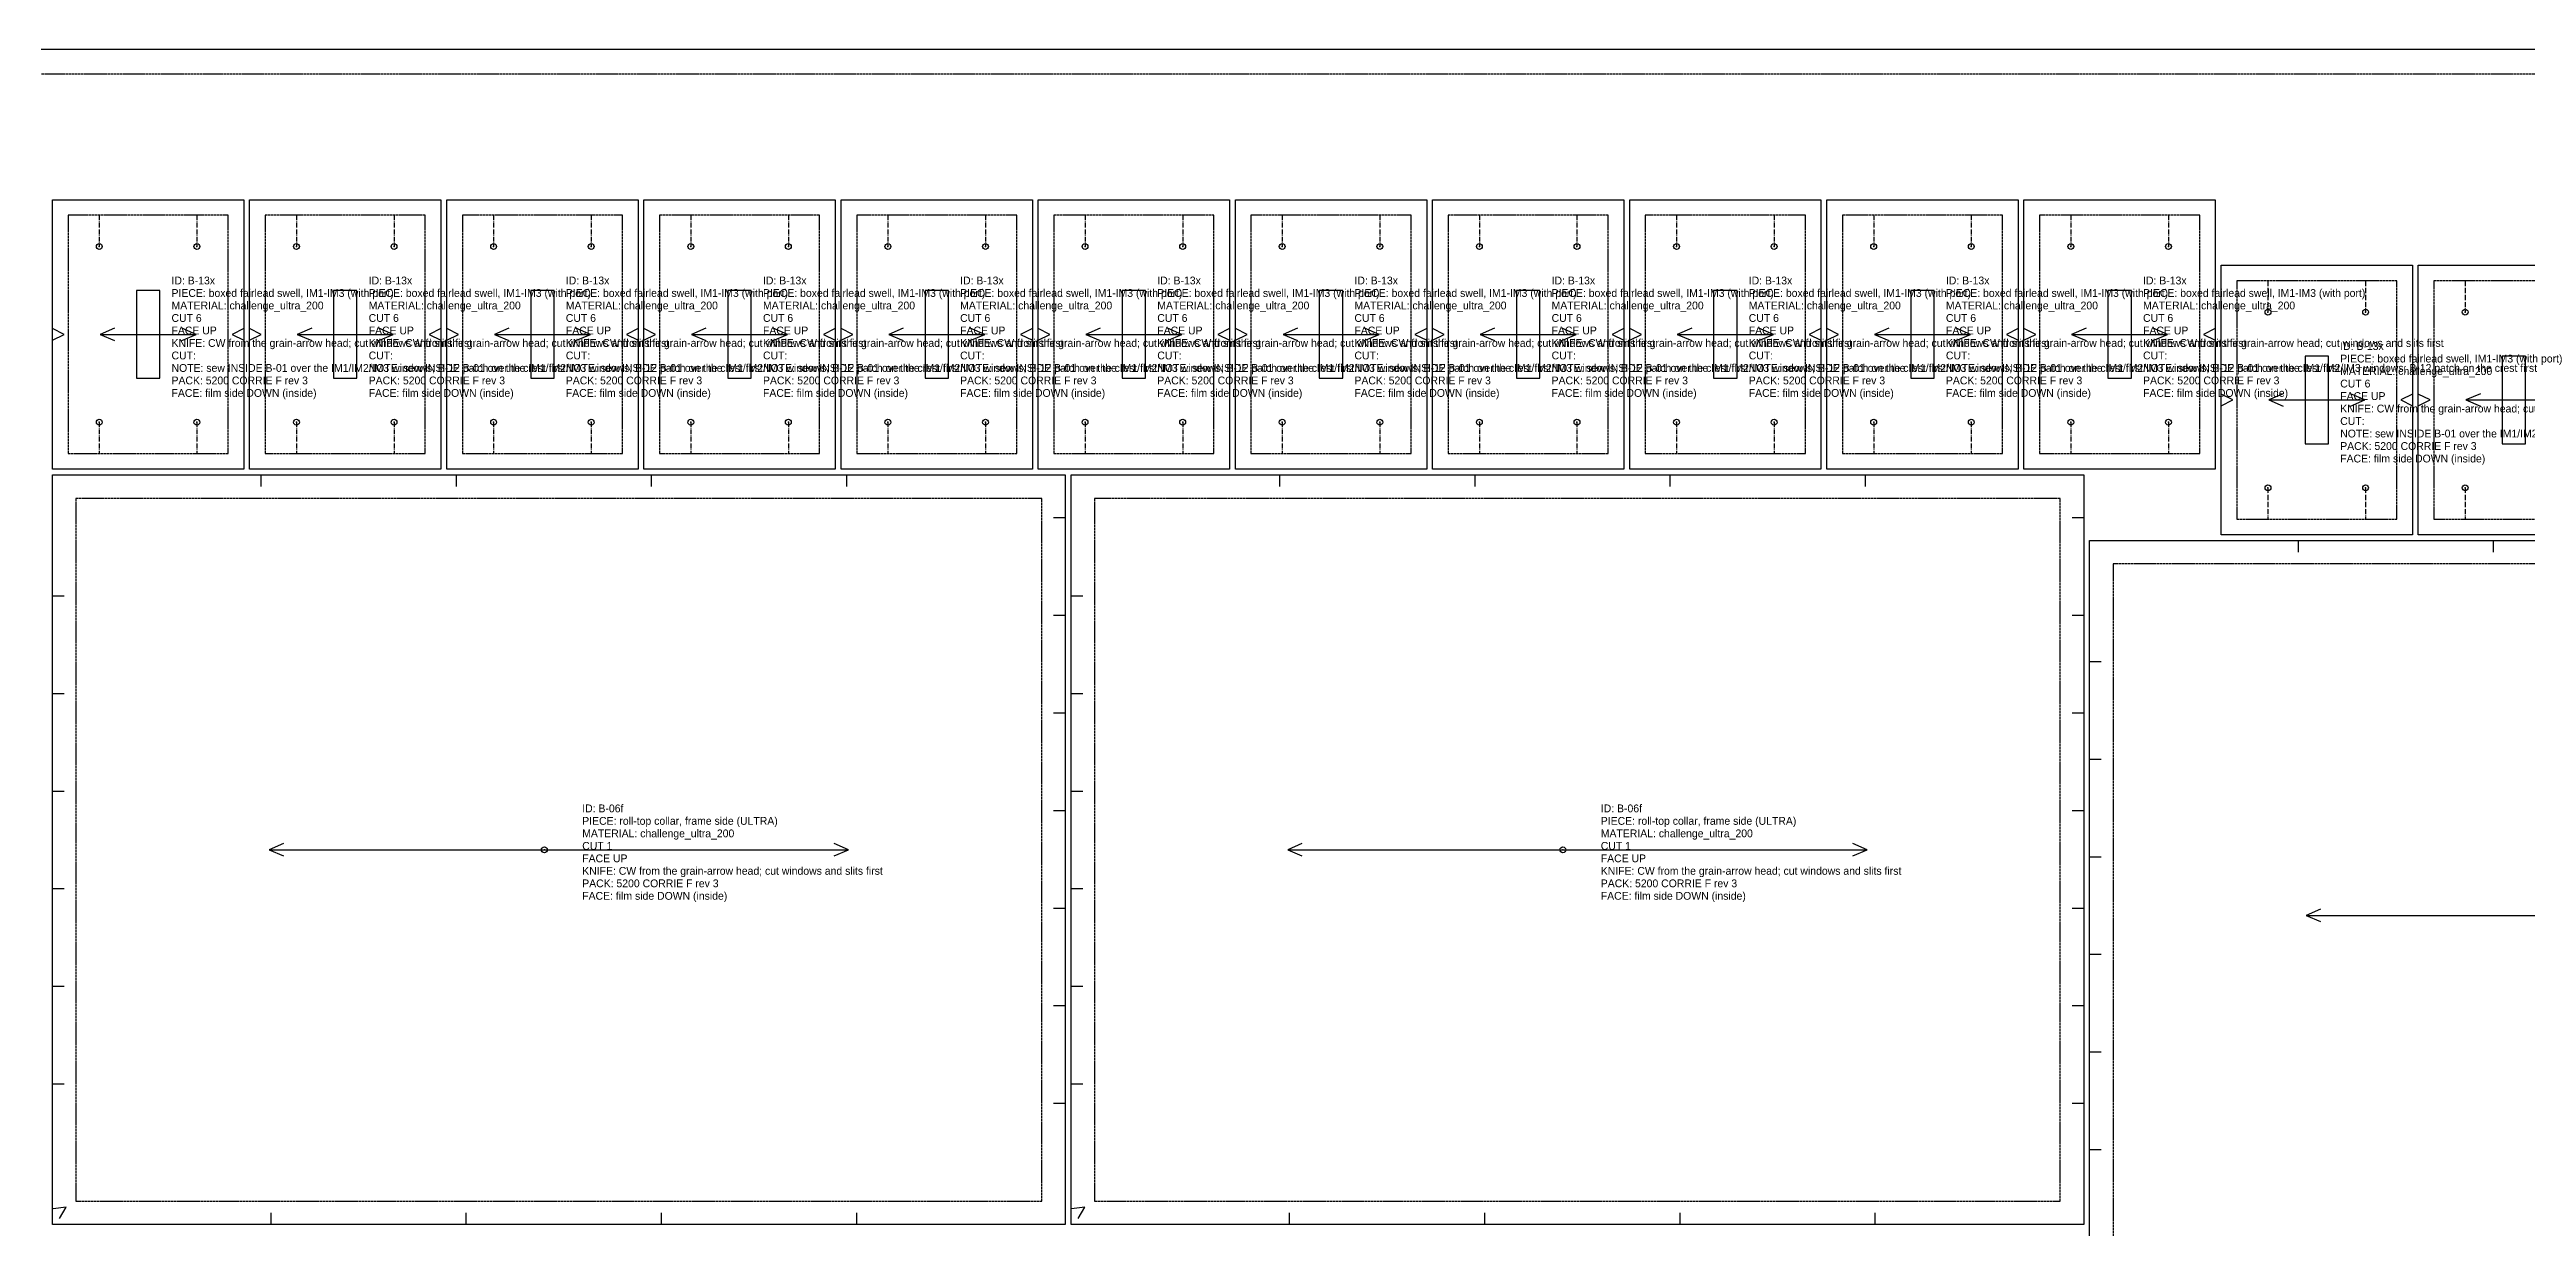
# Model space of a CAD drawing. Header units: millimetres. Extents: x 0 to 4891, y -22 to 1422.
# Drawn here: x 2237 to 3505, y 819 to 1422 of the extents above; entities that cross this region are included whole.
import ezdxf

# ---------------------------------------------------------------- set-up
doc = ezdxf.new("R2010")
doc.units = ezdxf.units.MM
doc.linetypes.add('DASHDOT', pattern=[3.556, 2.54, -0.508, 0, -0.508])
doc.linetypes.add('DASHED', pattern=[1.524, 1.27, -0.254])
for name, color, linetype in [('CUT', 7, 'Continuous'), ('DRILL', 4, 'Continuous'), ('GRAIN', 5, 'Continuous'), ('INTERNAL', 6, 'Continuous'), ('NOTCH', 1, 'Continuous'), ('SEW', 3, 'Continuous'), ('TEXT', 2, 'Continuous')]:
    doc.layers.add(name, color=color, linetype=linetype)

msp = doc.modelspace()

# ---------------------------------------------------------------- linework, layer by layer
at = {"layer": 'CUT'}
for points in [[(2238, 1345.1), (2336, 1345.1), (2336, 1207.1), (2238, 1207.1)], [(2339, 1345.1), (2437, 1345.1), (2437, 1207.1), (2339, 1207.1)], [(2440, 1345.1), (2538, 1345.1), (2538, 1207.1), (2440, 1207.1)], [(2541, 1345.1), (2639, 1345.1), (2639, 1207.1), (2541, 1207.1)], [(2642, 1345.1), (2740, 1345.1), (2740, 1207.1), (2642, 1207.1)], [(2743, 1345.1), (2841, 1345.1), (2841, 1207.1), (2743, 1207.1)], [(2844, 1345.1), (2942, 1345.1), (2942, 1207.1), (2844, 1207.1)], [(2945, 1345.1), (3043, 1345.1), (3043, 1207.1), (2945, 1207.1)], [(3046, 1345.1), (3144, 1345.1), (3144, 1207.1), (3046, 1207.1)], [(3147, 1345.1), (3245, 1345.1), (3245, 1207.1), (3147, 1207.1)], [(3248, 1345.1), (3346, 1345.1), (3346, 1207.1), (3248, 1207.1)], [(3349, 1311.5), (3447, 1311.5), (3447, 1173.5), (3349, 1173.5)], [(3450, 1311.5), (3548, 1311.5), (3548, 1173.5), (3450, 1173.5)], [(2238, 1204.1), (2756.8, 1204.1), (2756.8, 820.1), (2238, 820.1)], [(2759.8, 1204.1), (3278.6, 1204.1), (3278.6, 820.1), (2759.8, 820.1)], [(3281.6, 1170.5), (3800.4, 1170.5), (3800.4, 786.5), (3281.6, 786.5)]]:
    msp.add_lwpolyline(points, close=True, dxfattribs=at)
at = {"layer": 'DRILL'}
for centre in [(2262, 1321.1), (2312, 1321.1), (2363, 1321.1), (2413, 1321.1), (2464, 1321.1), (2514, 1321.1), (2565, 1321.1), (2615, 1321.1), (2666, 1321.1), (2716, 1321.1), (2767, 1321.1), (2817, 1321.1), (2868, 1321.1), (2918, 1321.1), (2969, 1321.1), (3019, 1321.1), (3070, 1321.1), (3120, 1321.1), (3171, 1321.1), (3221, 1321.1), (3272, 1321.1), (3322, 1321.1), (3373, 1287.5), (3423, 1287.5), (3474, 1287.5), (2262, 1231.1), (2312, 1231.1), (2363, 1231.1), (2413, 1231.1), (2464, 1231.1), (2514, 1231.1), (2565, 1231.1), (2615, 1231.1), (2666, 1231.1), (2716, 1231.1), (2767, 1231.1), (2817, 1231.1), (2868, 1231.1), (2918, 1231.1), (2969, 1231.1), (3019, 1231.1), (3070, 1231.1), (3120, 1231.1), (3171, 1231.1), (3221, 1231.1), (3272, 1231.1), (3322, 1231.1), (3373, 1197.5), (3423, 1197.5), (3474, 1197.5), (2490, 1012.1), (3011.8, 1012.1)]:
    msp.add_circle(centre, 1.5, dxfattribs=at)
for p in [(2262, 1321.1), (2312, 1321.1), (2363, 1321.1), (2413, 1321.1), (2464, 1321.1), (2514, 1321.1), (2565, 1321.1), (2615, 1321.1), (2666, 1321.1), (2716, 1321.1), (2767, 1321.1), (2817, 1321.1), (2868, 1321.1), (2918, 1321.1), (2969, 1321.1), (3019, 1321.1), (3070, 1321.1), (3120, 1321.1), (3171, 1321.1), (3221, 1321.1), (3272, 1321.1), (3322, 1321.1), (3373, 1287.5), (3423, 1287.5), (3474, 1287.5), (2262, 1231.1), (2312, 1231.1), (2363, 1231.1), (2413, 1231.1), (2464, 1231.1), (2514, 1231.1), (2565, 1231.1), (2615, 1231.1), (2666, 1231.1), (2716, 1231.1), (2767, 1231.1), (2817, 1231.1), (2868, 1231.1), (2918, 1231.1), (2969, 1231.1), (3019, 1231.1), (3070, 1231.1), (3120, 1231.1), (3171, 1231.1), (3221, 1231.1), (3272, 1231.1), (3322, 1231.1), (3373, 1197.5), (3423, 1197.5), (3474, 1197.5), (2490, 1012.1), (3011.8, 1012.1)]:
    msp.add_point(p, dxfattribs=at)
at = {"layer": 'GRAIN'}
for points in [[(2269.8, 1279.3), (2262.4, 1276.1), (2269.8, 1273)], [(2262.4, 1276.1), (2311.6, 1276.1)], [(2304.2, 1273), (2311.6, 1276.1), (2304.2, 1279.3)], [(2370.8, 1279.3), (2363.4, 1276.1), (2370.8, 1273)], [(2363.4, 1276.1), (2412.6, 1276.1)], [(2405.2, 1273), (2412.6, 1276.1), (2405.2, 1279.3)], [(2471.8, 1279.3), (2464.4, 1276.1), (2471.8, 1273)], [(2464.4, 1276.1), (2513.6, 1276.1)], [(2506.2, 1273), (2513.6, 1276.1), (2506.2, 1279.3)], [(2572.8, 1279.3), (2565.4, 1276.1), (2572.8, 1273)], [(2565.4, 1276.1), (2614.6, 1276.1)], [(2607.2, 1273), (2614.6, 1276.1), (2607.2, 1279.3)], [(2673.8, 1279.3), (2666.4, 1276.1), (2673.8, 1273)], [(2666.4, 1276.1), (2715.6, 1276.1)], [(2708.2, 1273), (2715.6, 1276.1), (2708.2, 1279.3)], [(2774.8, 1279.3), (2767.4, 1276.1), (2774.8, 1273)], [(2767.4, 1276.1), (2816.6, 1276.1)], [(2809.2, 1273), (2816.6, 1276.1), (2809.2, 1279.3)], [(2875.8, 1279.3), (2868.4, 1276.1), (2875.8, 1273)], [(2868.4, 1276.1), (2917.6, 1276.1)], [(2910.2, 1273), (2917.6, 1276.1), (2910.2, 1279.3)], [(2976.8, 1279.3), (2969.4, 1276.1), (2976.8, 1273)], [(2969.4, 1276.1), (3018.6, 1276.1)], [(3011.2, 1273), (3018.6, 1276.1), (3011.2, 1279.3)], [(3077.8, 1279.3), (3070.4, 1276.1), (3077.8, 1273)], [(3070.4, 1276.1), (3119.6, 1276.1)], [(3112.2, 1273), (3119.6, 1276.1), (3112.2, 1279.3)], [(3178.8, 1279.3), (3171.4, 1276.1), (3178.8, 1273)], [(3171.4, 1276.1), (3220.6, 1276.1)], [(3213.2, 1273), (3220.6, 1276.1), (3213.2, 1279.3)], [(3279.8, 1279.3), (3272.4, 1276.1), (3279.8, 1273)], [(3272.4, 1276.1), (3321.6, 1276.1)], [(3314.2, 1273), (3321.6, 1276.1), (3314.2, 1279.3)], [(3380.8, 1245.6), (3373.4, 1242.5), (3380.8, 1239.4)], [(3415.2, 1239.4), (3422.6, 1242.5), (3415.2, 1245.6)], [(3481.8, 1245.6), (3474.4, 1242.5), (3481.8, 1239.4)], [(3373.4, 1242.5), (3422.6, 1242.5)], [(3474.4, 1242.5), (3523.6, 1242.5)], [(2356.3, 1015.3), (2349, 1012.1), (2356.3, 1009)], [(2638.5, 1009), (2645.8, 1012.1), (2638.5, 1015.3)], [(2878.1, 1015.3), (2870.8, 1012.1), (2878.1, 1009)], [(3160.3, 1009), (3167.6, 1012.1), (3160.3, 1015.3)], [(2349, 1012.1), (2645.8, 1012.1)], [(2870.8, 1012.1), (3167.6, 1012.1)], [(3399.9, 981.6), (3392.6, 978.5), (3399.9, 975.4)], [(3392.6, 978.5), (3689.4, 978.5)]]:
    msp.add_lwpolyline(points, dxfattribs=at)
at = {"layer": 'INTERNAL', "linetype": 'DASHDOT'}
for points in [[(2262, 1337.1), (2262, 1321.1)], [(2312, 1337.1), (2312, 1321.1)], [(2363, 1337.1), (2363, 1321.1)], [(2413, 1337.1), (2413, 1321.1)], [(2464, 1337.1), (2464, 1321.1)], [(2514, 1337.1), (2514, 1321.1)], [(2565, 1337.1), (2565, 1321.1)], [(2615, 1337.1), (2615, 1321.1)], [(2666, 1337.1), (2666, 1321.1)], [(2716, 1337.1), (2716, 1321.1)], [(2767, 1337.1), (2767, 1321.1)], [(2817, 1337.1), (2817, 1321.1)], [(2868, 1337.1), (2868, 1321.1)], [(2918, 1337.1), (2918, 1321.1)], [(2969, 1337.1), (2969, 1321.1)], [(3019, 1337.1), (3019, 1321.1)], [(3070, 1337.1), (3070, 1321.1)], [(3120, 1337.1), (3120, 1321.1)], [(3171, 1337.1), (3171, 1321.1)], [(3221, 1337.1), (3221, 1321.1)], [(3272, 1337.1), (3272, 1321.1)], [(3322, 1337.1), (3322, 1321.1)], [(3373, 1303.5), (3373, 1287.5)], [(3423, 1303.5), (3423, 1287.5)], [(3474, 1303.5), (3474, 1287.5)], [(2262, 1231.1), (2262, 1215.1)], [(2312, 1231.1), (2312, 1215.1)], [(2363, 1231.1), (2363, 1215.1)], [(2413, 1231.1), (2413, 1215.1)], [(2464, 1231.1), (2464, 1215.1)], [(2514, 1231.1), (2514, 1215.1)], [(2565, 1231.1), (2565, 1215.1)], [(2615, 1231.1), (2615, 1215.1)], [(2666, 1231.1), (2666, 1215.1)], [(2716, 1231.1), (2716, 1215.1)], [(2767, 1231.1), (2767, 1215.1)], [(2817, 1231.1), (2817, 1215.1)], [(2868, 1231.1), (2868, 1215.1)], [(2918, 1231.1), (2918, 1215.1)], [(2969, 1231.1), (2969, 1215.1)], [(3019, 1231.1), (3019, 1215.1)], [(3070, 1231.1), (3070, 1215.1)], [(3120, 1231.1), (3120, 1215.1)], [(3171, 1231.1), (3171, 1215.1)], [(3221, 1231.1), (3221, 1215.1)], [(3272, 1231.1), (3272, 1215.1)], [(3322, 1231.1), (3322, 1215.1)], [(3373, 1197.5), (3373, 1181.5)], [(3423, 1197.5), (3423, 1181.5)], [(3474, 1197.5), (3474, 1181.5)]]:
    msp.add_lwpolyline(points, dxfattribs=at)
at = {"layer": 'INTERNAL', "linetype": 'CONTINUOUS'}
for points in [[(2281, 1298.6), (2281, 1253.6), (2293, 1253.6), (2293, 1298.6)], [(2382, 1298.6), (2382, 1253.6), (2394, 1253.6), (2394, 1298.6)], [(2483, 1298.6), (2483, 1253.6), (2495, 1253.6), (2495, 1298.6)], [(2584, 1298.6), (2584, 1253.6), (2596, 1253.6), (2596, 1298.6)], [(2685, 1298.6), (2685, 1253.6), (2697, 1253.6), (2697, 1298.6)], [(2786, 1298.6), (2786, 1253.6), (2798, 1253.6), (2798, 1298.6)], [(2887, 1298.6), (2887, 1253.6), (2899, 1253.6), (2899, 1298.6)], [(2988, 1298.6), (2988, 1253.6), (3000, 1253.6), (3000, 1298.6)], [(3089, 1298.6), (3089, 1253.6), (3101, 1253.6), (3101, 1298.6)], [(3190, 1298.6), (3190, 1253.6), (3202, 1253.6), (3202, 1298.6)], [(3291, 1298.6), (3291, 1253.6), (3303, 1253.6), (3303, 1298.6)], [(3392, 1265), (3392, 1220), (3404, 1220), (3404, 1265)], [(3493, 1265), (3493, 1220), (3505, 1220), (3505, 1265)]]:
    msp.add_lwpolyline(points, close=True, dxfattribs=at)
at = {"layer": 'NOTCH'}
for points in [[(2238, 1273.1), (2244, 1276.1), (2238, 1279.1)], [(2336, 1279.1), (2330, 1276.1), (2336, 1273.1)], [(2339, 1273.1), (2345, 1276.1), (2339, 1279.1)], [(2437, 1279.1), (2431, 1276.1), (2437, 1273.1)], [(2440, 1273.1), (2446, 1276.1), (2440, 1279.1)], [(2538, 1279.1), (2532, 1276.1), (2538, 1273.1)], [(2541, 1273.1), (2547, 1276.1), (2541, 1279.1)], [(2639, 1279.1), (2633, 1276.1), (2639, 1273.1)], [(2642, 1273.1), (2648, 1276.1), (2642, 1279.1)], [(2740, 1279.1), (2734, 1276.1), (2740, 1273.1)], [(2743, 1273.1), (2749, 1276.1), (2743, 1279.1)], [(2841, 1279.1), (2835, 1276.1), (2841, 1273.1)], [(2844, 1273.1), (2850, 1276.1), (2844, 1279.1)], [(2942, 1279.1), (2936, 1276.1), (2942, 1273.1)], [(2945, 1273.1), (2951, 1276.1), (2945, 1279.1)], [(3043, 1279.1), (3037, 1276.1), (3043, 1273.1)], [(3046, 1273.1), (3052, 1276.1), (3046, 1279.1)], [(3144, 1279.1), (3138, 1276.1), (3144, 1273.1)], [(3147, 1273.1), (3153, 1276.1), (3147, 1279.1)], [(3245, 1279.1), (3239, 1276.1), (3245, 1273.1)], [(3248, 1273.1), (3254, 1276.1), (3248, 1279.1)], [(3346, 1279.1), (3340, 1276.1), (3346, 1273.1)], [(3349, 1239.5), (3355, 1242.5), (3349, 1245.5)], [(3447, 1245.5), (3441, 1242.5), (3447, 1239.5)], [(3450, 1239.5), (3456, 1242.5), (3450, 1245.5)], [(2344.8, 1204.1), (2344.8, 1198.1)], [(2444.8, 1204.1), (2444.8, 1198.1)], [(2544.8, 1204.1), (2544.8, 1198.1)], [(2644.8, 1204.1), (2644.8, 1198.1)], [(2866.6, 1204.1), (2866.6, 1198.1)], [(2966.6, 1204.1), (2966.6, 1198.1)], [(3066.6, 1204.1), (3066.6, 1198.1)], [(3166.6, 1204.1), (3166.6, 1198.1)], [(2756.8, 1182.1), (2750.8, 1182.1)], [(3278.6, 1182.1), (3272.6, 1182.1)], [(3388.4, 1170.5), (3388.4, 1164.5)], [(3488.4, 1170.5), (3488.4, 1164.5)], [(2238, 1142.2), (2244, 1142.2)], [(2759.8, 1142.2), (2765.8, 1142.2)], [(2756.8, 1132.1), (2750.8, 1132.1)], [(3278.6, 1132.1), (3272.6, 1132.1)], [(3281.6, 1108.5), (3287.6, 1108.5)], [(2238, 1092.2), (2244, 1092.2)], [(2759.8, 1092.2), (2765.8, 1092.2)], [(2756.8, 1082.1), (2750.8, 1082.1)], [(3278.6, 1082.1), (3272.6, 1082.1)], [(3281.6, 1058.5), (3287.6, 1058.5)], [(2238, 1042.2), (2244, 1042.2)], [(2759.8, 1042.2), (2765.8, 1042.2)], [(2756.8, 1032.1), (2750.8, 1032.1)], [(3278.6, 1032.1), (3272.6, 1032.1)], [(3281.6, 1008.5), (3287.6, 1008.5)], [(2238, 992.2), (2244, 992.2)], [(2759.8, 992.2), (2765.8, 992.2)], [(2756.8, 982.1), (2750.8, 982.1)], [(3278.6, 982.1), (3272.6, 982.1)], [(3281.6, 958.6), (3287.6, 958.6)], [(2238, 942.2), (2244, 942.2)], [(2759.8, 942.2), (2765.8, 942.2)], [(2756.8, 932.1), (2750.8, 932.1)], [(3278.6, 932.1), (3272.6, 932.1)], [(3281.6, 908.6), (3287.6, 908.6)], [(2238, 892.2), (2244, 892.2)], [(2759.8, 892.2), (2765.8, 892.2)], [(2756.8, 882.1), (2750.8, 882.1)], [(3278.6, 882.1), (3272.6, 882.1)], [(3281.6, 858.6), (3287.6, 858.6)], [(2241.6, 823.2), (2245, 829), (2238.3, 828.2)], [(2350, 820.1), (2350, 826.1)], [(2450, 820.1), (2450, 826.1)], [(2550, 820.1), (2550, 826.1)], [(2650, 820.1), (2650, 826.1)], [(2763.4, 823.2), (2766.8, 829), (2760.1, 828.2)], [(2871.8, 820.1), (2871.8, 826.1)], [(2971.8, 820.1), (2971.8, 826.1)], [(3071.8, 820.1), (3071.8, 826.1)], [(3171.8, 820.1), (3171.8, 826.1)]]:
    msp.add_lwpolyline(points, dxfattribs=at)
at = {"layer": 'SEW', "linetype": 'DASHED'}
for points in [[(2246, 1337.1), (2246, 1215.1), (2328, 1215.1), (2328, 1337.1)], [(2347, 1337.1), (2347, 1215.1), (2429, 1215.1), (2429, 1337.1)], [(2448, 1337.1), (2448, 1215.1), (2530, 1215.1), (2530, 1337.1)], [(2549, 1337.1), (2549, 1215.1), (2631, 1215.1), (2631, 1337.1)], [(2650, 1337.1), (2650, 1215.1), (2732, 1215.1), (2732, 1337.1)], [(2751, 1337.1), (2751, 1215.1), (2833, 1215.1), (2833, 1337.1)], [(2852, 1337.1), (2852, 1215.1), (2934, 1215.1), (2934, 1337.1)], [(2953, 1337.1), (2953, 1215.1), (3035, 1215.1), (3035, 1337.1)], [(3054, 1337.1), (3054, 1215.1), (3136, 1215.1), (3136, 1337.1)], [(3155, 1337.1), (3155, 1215.1), (3237, 1215.1), (3237, 1337.1)], [(3256, 1337.1), (3256, 1215.1), (3338, 1215.1), (3338, 1337.1)], [(3357, 1303.5), (3357, 1181.5), (3439, 1181.5), (3439, 1303.5)], [(3458, 1303.5), (3458, 1181.5), (3540, 1181.5), (3540, 1303.5)], [(2250, 1192.1), (2250, 832.1), (2744.8, 832.1), (2744.8, 1192.1)], [(2771.8, 1192.1), (2771.8, 832.1), (3266.6, 832.1), (3266.6, 1192.1)], [(3293.6, 1158.5), (3293.6, 798.5), (3788.4, 798.5), (3788.4, 1158.5)]]:
    msp.add_lwpolyline(points, close=True, dxfattribs=at)
at = {"layer": 'TEXT', "linetype": 'DASHED'}
msp.add_line((0, 1409.5), (4726.2, 1409.5), dxfattribs=at)
at = {"layer": 'TEXT'}
msp.add_lwpolyline([(0, 0), (4726.2, 0), (4726.2, 1422), (0, 1422)], close=True, dxfattribs=at)

# ---------------------------------------------------------------- texts
for s, p in [('PIECE: boxed fairlead swell, IM1-IM3 (with port)', (2299, 1295.3)), ('ID: B-13x', (2299, 1301.7)), ('PIECE: boxed fairlead swell, IM1-IM3 (with port)', (2400, 1295.3)), ('ID: B-13x', (2400, 1301.7)), ('PIECE: boxed fairlead swell, IM1-IM3 (with port)', (2501, 1295.3)), ('ID: B-13x', (2501, 1301.7)), ('PIECE: boxed fairlead swell, IM1-IM3 (with port)', (2602, 1295.3)), ('ID: B-13x', (2602, 1301.7)), ('PIECE: boxed fairlead swell, IM1-IM3 (with port)', (2703, 1295.3)), ('ID: B-13x', (2703, 1301.7)), ('PIECE: boxed fairlead swell, IM1-IM3 (with port)', (2804, 1295.3)), ('ID: B-13x', (2804, 1301.7)), ('PIECE: boxed fairlead swell, IM1-IM3 (with port)', (2905, 1295.3)), ('ID: B-13x', (2905, 1301.7)), ('PIECE: boxed fairlead swell, IM1-IM3 (with port)', (3006, 1295.3)), ('ID: B-13x', (3006, 1301.7)), ('PIECE: boxed fairlead swell, IM1-IM3 (with port)', (3107, 1295.3)), ('ID: B-13x', (3107, 1301.7)), ('PIECE: boxed fairlead swell, IM1-IM3 (with port)', (3208, 1295.3)), ('ID: B-13x', (3208, 1301.7)), ('PIECE: boxed fairlead swell, IM1-IM3 (with port)', (3309, 1295.3)), ('ID: B-13x', (3309, 1301.7)), ('CUT 6', (2299, 1282.5)), ('MATERIAL: challenge_ultra_200', (2299, 1288.9)), ('CUT 6', (2400, 1282.5)), ('MATERIAL: challenge_ultra_200', (2400, 1288.9)), ('CUT 6', (2501, 1282.5)), ('MATERIAL: challenge_ultra_200', (2501, 1288.9)), ('CUT 6', (2602, 1282.5)), ('MATERIAL: challenge_ultra_200', (2602, 1288.9)), ('CUT 6', (2703, 1282.5)), ('MATERIAL: challenge_ultra_200', (2703, 1288.9)), ('CUT 6', (2804, 1282.5)), ('MATERIAL: challenge_ultra_200', (2804, 1288.9)), ('CUT 6', (2905, 1282.5)), ('MATERIAL: challenge_ultra_200', (2905, 1288.9)), ('CUT 6', (3006, 1282.5)), ('MATERIAL: challenge_ultra_200', (3006, 1288.9)), ('CUT 6', (3107, 1282.5)), ('MATERIAL: challenge_ultra_200', (3107, 1288.9)), ('CUT 6', (3208, 1282.5)), ('MATERIAL: challenge_ultra_200', (3208, 1288.9)), ('CUT 6', (3309, 1282.5)), ('MATERIAL: challenge_ultra_200', (3309, 1288.9)), ('FACE UP', (2299, 1276.1)), ('KNIFE: CW from the grain-arrow head; cut windows and slits first', (2299, 1269.7)), ('FACE UP', (2400, 1276.1)), ('KNIFE: CW from the grain-arrow head; cut windows and slits first', (2400, 1269.7)), ('FACE UP', (2501, 1276.1)), ('KNIFE: CW from the grain-arrow head; cut windows and slits first', (2501, 1269.7)), ('FACE UP', (2602, 1276.1)), ('KNIFE: CW from the grain-arrow head; cut windows and slits first', (2602, 1269.7)), ('FACE UP', (2703, 1276.1)), ('KNIFE: CW from the grain-arrow head; cut windows and slits first', (2703, 1269.7)), ('FACE UP', (2804, 1276.1)), ('KNIFE: CW from the grain-arrow head; cut windows and slits first', (2804, 1269.7)), ('FACE UP', (2905, 1276.1)), ('KNIFE: CW from the grain-arrow head; cut windows and slits first', (2905, 1269.7)), ('FACE UP', (3006, 1276.1)), ('KNIFE: CW from the grain-arrow head; cut windows and slits first', (3006, 1269.7)), ('FACE UP', (3107, 1276.1)), ('KNIFE: CW from the grain-arrow head; cut windows and slits first', (3107, 1269.7)), ('FACE UP', (3208, 1276.1)), ('KNIFE: CW from the grain-arrow head; cut windows and slits first', (3208, 1269.7)), ('FACE UP', (3309, 1276.1)), ('KNIFE: CW from the grain-arrow head; cut windows and slits first', (3309, 1269.7)), ('ID: B-13x', (3410, 1268.1)), ('CUT: ', (2299, 1263.3)), ('NOTE: sew INSIDE B-01 over the IM1/IM2/IM3 windows; B-12 patch on the crest first', (2299, 1256.9)), ('CUT: ', (2400, 1263.3)), ('NOTE: sew INSIDE B-01 over the IM1/IM2/IM3 windows; B-12 patch on the crest first', (2400, 1256.9)), ('CUT: ', (2501, 1263.3)), ('NOTE: sew INSIDE B-01 over the IM1/IM2/IM3 windows; B-12 patch on the crest first', (2501, 1256.9)), ('CUT: ', (2602, 1263.3)), ('NOTE: sew INSIDE B-01 over the IM1/IM2/IM3 windows; B-12 patch on the crest first', (2602, 1256.9)), ('CUT: ', (2703, 1263.3)), ('NOTE: sew INSIDE B-01 over the IM1/IM2/IM3 windows; B-12 patch on the crest first', (2703, 1256.9)), ('CUT: ', (2804, 1263.3)), ('NOTE: sew INSIDE B-01 over the IM1/IM2/IM3 windows; B-12 patch on the crest first', (2804, 1256.9)), ('CUT: ', (2905, 1263.3)), ('NOTE: sew INSIDE B-01 over the IM1/IM2/IM3 windows; B-12 patch on the crest first', (2905, 1256.9)), ('CUT: ', (3006, 1263.3)), ('NOTE: sew INSIDE B-01 over the IM1/IM2/IM3 windows; B-12 patch on the crest first', (3006, 1256.9)), ('CUT: ', (3107, 1263.3)), ('NOTE: sew INSIDE B-01 over the IM1/IM2/IM3 windows; B-12 patch on the crest first', (3107, 1256.9)), ('CUT: ', (3208, 1263.3)), ('NOTE: sew INSIDE B-01 over the IM1/IM2/IM3 windows; B-12 patch on the crest first', (3208, 1256.9)), ('CUT: ', (3309, 1263.3)), ('NOTE: sew INSIDE B-01 over the IM1/IM2/IM3 windows; B-12 patch on the crest first', (3309, 1256.9)), ('PIECE: boxed fairlead swell, IM1-IM3 (with port)', (3410, 1261.7)), ('MATERIAL: challenge_ultra_200', (3410, 1255.3)), ('PACK: 5200 CORRIE F rev 3', (2299, 1250.5)), ('FACE: film side DOWN (inside)', (2299, 1244.1)), ('PACK: 5200 CORRIE F rev 3', (2400, 1250.5)), ('FACE: film side DOWN (inside)', (2400, 1244.1)), ('PACK: 5200 CORRIE F rev 3', (2501, 1250.5)), ('FACE: film side DOWN (inside)', (2501, 1244.1)), ('PACK: 5200 CORRIE F rev 3', (2602, 1250.5)), ('FACE: film side DOWN (inside)', (2602, 1244.1)), ('PACK: 5200 CORRIE F rev 3', (2703, 1250.5)), ('FACE: film side DOWN (inside)', (2703, 1244.1)), ('PACK: 5200 CORRIE F rev 3', (2804, 1250.5)), ('FACE: film side DOWN (inside)', (2804, 1244.1)), ('PACK: 5200 CORRIE F rev 3', (2905, 1250.5)), ('FACE: film side DOWN (inside)', (2905, 1244.1)), ('PACK: 5200 CORRIE F rev 3', (3006, 1250.5)), ('FACE: film side DOWN (inside)', (3006, 1244.1)), ('PACK: 5200 CORRIE F rev 3', (3107, 1250.5)), ('FACE: film side DOWN (inside)', (3107, 1244.1)), ('PACK: 5200 CORRIE F rev 3', (3208, 1250.5)), ('FACE: film side DOWN (inside)', (3208, 1244.1)), ('PACK: 5200 CORRIE F rev 3', (3309, 1250.5)), ('FACE: film side DOWN (inside)', (3309, 1244.1)), ('CUT 6', (3410, 1248.9)), ('FACE UP', (3410, 1242.5)), ('CUT: ', (3410, 1229.7)), ('KNIFE: CW from the grain-arrow head; cut windows and slits first', (3410, 1236.1)), ('NOTE: sew INSIDE B-01 over the IM1/IM2/IM3 windows; B-12 patch on the crest first', (3410, 1223.3)), ('PACK: 5200 CORRIE F rev 3', (3410, 1216.9)), ('FACE: film side DOWN (inside)', (3410, 1210.5)), ('PIECE: roll-top collar, frame side (ULTRA)', (2509.4, 1024.9)), ('ID: B-06f', (2509.4, 1031.3)), ('PIECE: roll-top collar, frame side (ULTRA)', (3031.2, 1024.9)), ('ID: B-06f', (3031.2, 1031.3)), ('CUT 1', (2509.4, 1012.1)), ('MATERIAL: challenge_ultra_200', (2509.4, 1018.5)), ('CUT 1', (3031.2, 1012.1)), ('MATERIAL: challenge_ultra_200', (3031.2, 1018.5)), ('FACE UP', (2509.4, 1005.7)), ('KNIFE: CW from the grain-arrow head; cut windows and slits first', (2509.4, 999.3)), ('FACE UP', (3031.2, 1005.7)), ('KNIFE: CW from the grain-arrow head; cut windows and slits first', (3031.2, 999.3)), ('PACK: 5200 CORRIE F rev 3', (2509.4, 992.9)), ('FACE: film side DOWN (inside)', (2509.4, 986.5)), ('PACK: 5200 CORRIE F rev 3', (3031.2, 992.9)), ('FACE: film side DOWN (inside)', (3031.2, 986.5))]:
    msp.add_text(s, height=4, dxfattribs=at).set_placement(p)

doc.saveas('drawing.dxf')
